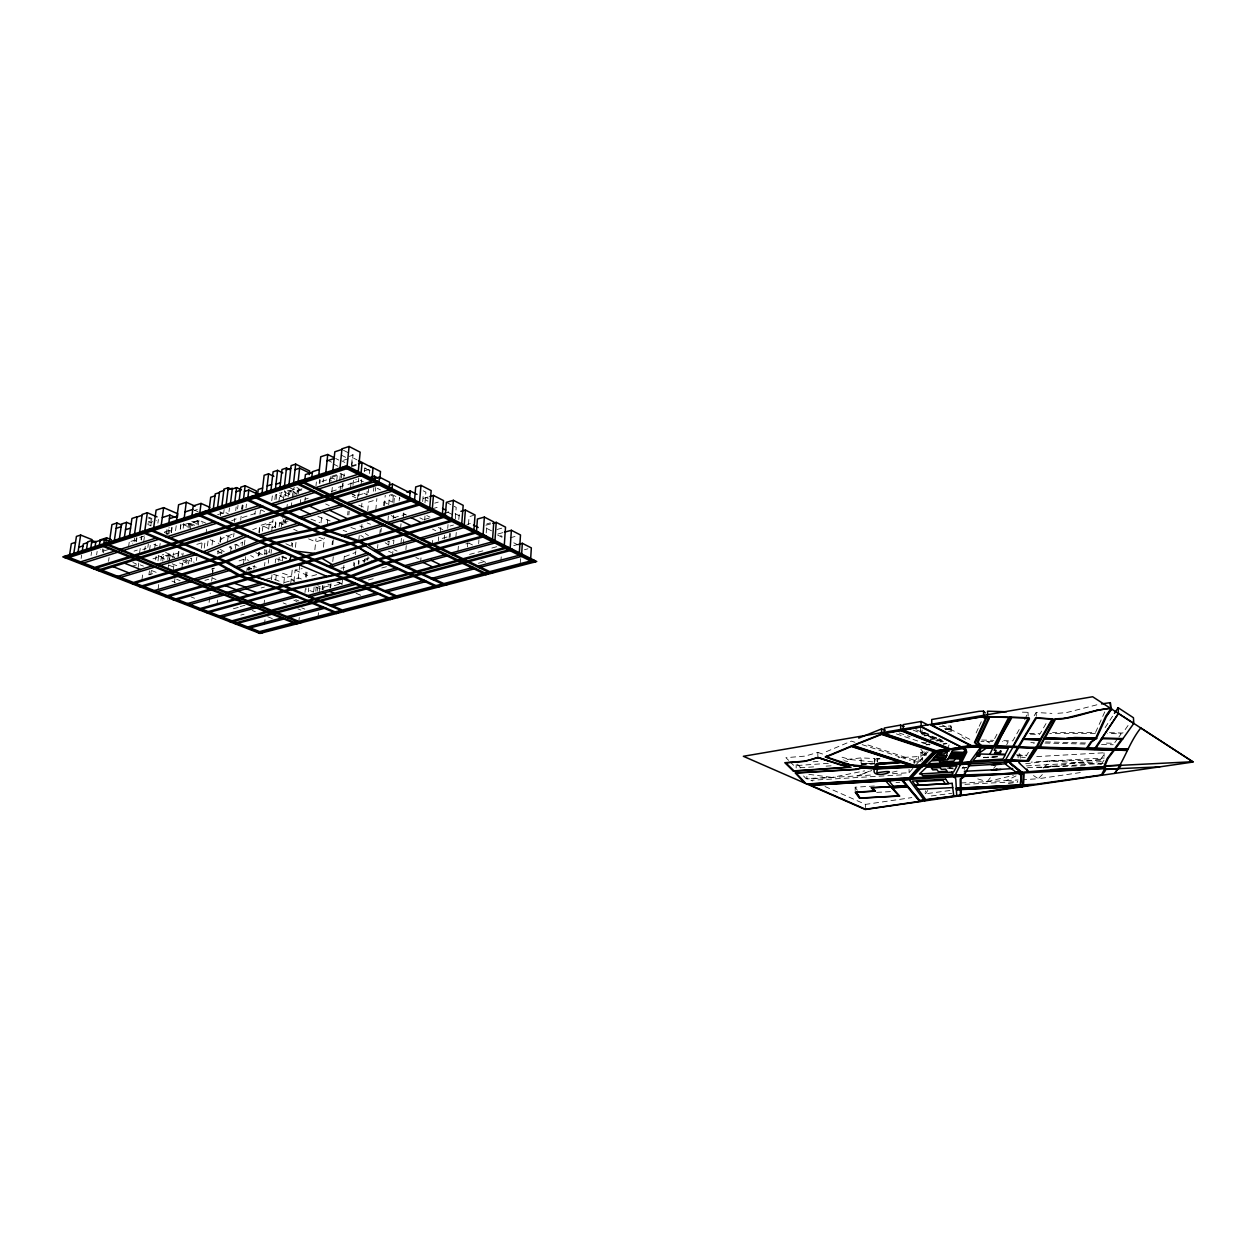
<?xml version="1.0" encoding="UTF-8"?>
<svg xmlns="http://www.w3.org/2000/svg" width="1256" height="1256" viewBox="0 0 1256 1256"><rect width="100%" height="100%" fill="white"/><g stroke="black" fill="none" stroke-linecap="round" stroke-linejoin="round"><path stroke-width="0.75" stroke-dasharray="5 3.75" d="M817.844 755.908L817.86 752.391L805.206 756.096L785.895 757.682L788.611 760.367M806.87 776.444L806.839 778.956L872.213 774.983M796.163 767.95L796.194 764.543M874.239 762.345L874.427 758.545L861.082 757.87L843.106 759.927M520.188 563.661L520.565 558.072M500.877 561.856L501.27 556.173M486.213 532.889L486.857 523.878L490.327 522.904M478.662 543.675L478.929 539.829M468.488 524.427L469.085 516.687L473.559 515.4M467.483 546.894L467.797 542.608M455.865 537.427L456.289 532.026M458.801 519.529L459.413 511.742M457.985 551.18L458.409 545.826M447.733 528.415L448.047 524.568M449.146 537.568L449.475 533.47M450.103 537.223L450.402 533.517M455.3 518.791L456.195 507.377L446.382 502.353M438.375 540.661L438.674 536.956M440.369 532.434L440.809 526.876M444.216 539.028L444.53 535.166M432.409 543.942L432.708 540.378M424.983 502.871L425.894 492.164L422.487 490.437M420.697 561.322L420.995 557.852M424.654 520.188L424.999 515.996M422.675 501.552L423.146 495.947L428.17 498.506M405.908 549.641L406.253 545.622M399.173 500.72L399.486 497.188M400.586 528.572L401.025 523.736M400.978 543.408L401.465 537.788M403.286 517.896L403.804 512.197M403.302 544.649L403.804 539.028M388.732 545.214L389.109 541.085M392.783 501.631L393.426 494.566M393.866 503.311L394.572 495.665M393.128 519.011L393.473 515.211M392.563 555.011L392.893 551.447M393.583 543.817L393.913 540.096L387.382 541.948M379.752 534.585L380.27 529.027M380.929 532.089L381.29 528.195M383.614 505.524L383.944 502.07L389.093 500.516L392.516 502.212M384.257 505.901L385.231 495.335M388.685 504.849L389.564 495.319M387.994 520.518L388.355 515.902M375.356 491.127L375.701 487.501M375.779 510.156L376.863 498.601M377.538 548.291L377.899 544.555M366.831 495.131L367.207 491.237M369.421 473.496L369.766 469.87M368.291 492.666L368.636 488.929M367.694 510.862L368.542 502.086L376.784 499.59M364.13 562.845L364.476 559.297M373.519 491.206L373.864 487.595M367.694 560.286L368.039 556.691M357.473 499.59L358.023 494.016M358.651 496.23L359.169 490.908M361.1 484.549L361.649 478.96M353.595 565.734L353.941 562.17M354.161 568.073L354.679 562.845M355.479 554.697L355.841 550.866M364.491 471.534L364.852 467.923L370.049 470.56M361.571 507.047L361.948 503.279M358.761 540.614L359.247 535.558M361.571 528.352L361.948 524.521M358.274 563.928L358.619 560.349M358.776 564.337L359.122 560.788M351.821 466.824L353.046 454.484M347.661 514.913L348.038 511.176M350.518 487.83L351.099 481.99M343.861 561.134L344.646 553.268M342.009 584.668L342.778 576.897M343.406 570.334L343.987 564.494M348.854 514.929L349.231 511.161M352.967 485.365L353.517 479.745M358.384 481.864L358.761 478.112M342.04 488.694L342.59 483.325M342.731 486.779L343.124 483.058M343.752 478.803L344.301 473.308M351.554 464.657L352.277 457.451L356.955 459.837M1036.765 756.583L1103.993 752.784L1103.773 754.997L1100.837 759.111L1101.088 764.292L1050.283 760.9L1031.239 762.125M323.577 589.472L323.954 585.83M336.702 481.032L337.471 473.418M332.055 544.696L332.447 540.975M332.809 544.759L333.358 539.358M339.701 480.624L340.439 473.434M330.014 587.824L330.375 584.244M332.777 561.542L333.264 556.8M340.046 491.096L340.627 485.413M341.397 477.845L341.773 474.062L331.411 477.359L331.019 481.127M330.611 587.761L331.019 583.742M313.608 591.953L314.204 586.238M321.018 522.81L321.819 515.227M315.758 591.121L316.151 587.431M317.171 591.215L317.564 587.447M329.213 483.953L329.951 476.84M329.888 481.346L330.375 476.636M323.436 547.208L324.393 537.945M319.134 592.518L319.935 584.872M327.235 524.631L327.989 517.425M318.098 616.351L318.474 612.677M331.804 492.352L332.4 486.512M322.133 589.394L322.509 585.689M322.29 589.645L322.682 585.83M304.988 592.455L305.396 588.64L313.294 591.984M319.228 483.309L319.621 479.525M308.348 591.733L308.756 587.934M319.887 483.497L320.264 479.918M314.864 549.72L316.01 538.777M323.059 482.147L323.404 478.85M298.221 578.78L299.572 566.299M298.865 621.359L299.289 617.465M305.412 577.053L306.244 569.282M315.994 485.727L316.386 481.927M306.511 577.179L307.123 571.323M290.686 583.836L292.256 569.596M295.443 547.333L296.039 541.854M300.294 503.452L300.718 499.558M293.888 581.606L295.144 570.098L302.225 568.591M304.784 502.055L305.302 497.36M877.536 762.031L877.834 759.283L881.743 758.593M291.361 506.231L291.753 502.761M292.224 498.02L293.355 487.94M283.793 583.412L284.421 577.697L291.518 576.206L282.474 573.238M293.716 496.842L294.752 487.485M285.834 543.722L291.062 546.125L291.439 542.655M297.075 493.467L297.421 490.311M292.271 546.988L292.679 543.361M298.441 493.545L299.054 487.925M275.221 562.923L275.645 559.077M279.146 526.562L279.57 522.873L288.205 521.036M283.306 500.642L284.562 490.704M281.297 526.782L282.333 517.535M275.692 580.162L276.336 574.479M285.128 496.261L285.693 491.175L281.234 492.588L280.653 497.674M278.722 561.369L279.177 557.334M282.836 524.584L283.495 518.759M284.986 523.815L285.395 520.141M286.918 507.612L287.279 504.425M288.158 496.622L288.974 489.291M289.634 494.566L290.073 490.562M282.412 560.867L283.055 555.105M274.876 499.668L275.504 494.158M271.704 531.194L273.054 519.513M268.266 563.222L268.674 559.626M269.899 548.872L269.49 552.452L264.341 549.877M264.058 603.963L264.498 600.101M276.179 499.339L276.901 493.153M271.045 553.425L271.484 549.626M275.095 526.892L275.959 519.262M264.435 624.719L265.094 618.925M275.394 527.787L276.241 520.298M278.848 502.18L279.931 492.745M271.437 579.801L272.112 573.835M258.155 556.188L258.579 552.562M258.783 555.702L259.223 551.996M262.331 531.131L262.928 525.981L269.255 524.05L275.504 526.861L268.282 528.384L262.928 525.981M264.671 553.975L265.142 549.94M271.751 500.736L272.301 496.041L276.728 494.644M264.514 566.016L264.922 562.437M268.674 529.2L269.585 521.224M266.131 554.964L266.79 549.312M254.921 514.489L255.329 511.004M248.782 570.491L249.206 566.896M259.976 514.254L260.447 510.266M253.869 569.109L254.309 565.404M258.909 532.371L259.552 526.939L252.691 529.702M259.191 533.141L260.086 525.526L272.803 521.633M242.094 545.591L242.534 541.948M244.323 545.135L244.983 539.656M243.429 564.258L244.308 556.926M245.265 560.364L245.689 556.691M246.631 572.893L247.259 567.618M235.374 548.605L235.798 545.088L242.471 542.435M241.67 509.324L242.125 505.462M240.681 520.204L241.136 516.342M242.031 508.994L242.534 504.865M242.596 509.449L243.083 505.367M246.003 507.895L246.459 504.096M229.016 511.537L229.456 507.911M227.493 541.917L228.451 534.177M230.602 552.185L231.245 546.925M234.307 522.135L234.778 518.336M235.72 510.705L236.175 506.89M233.569 536.877L234.04 532.984M237.572 508.931L238.012 505.352M220.302 515.902L220.789 512.024M217.728 553.959L218.167 550.473M219.941 541.76L220.805 534.821M223.631 513.374L224.118 509.544M220.271 542.404L221.166 535.15M217.068 603.791L217.539 600.038M212.029 545.057L212.908 538.133M212.547 571.967L213.018 568.199M211.652 581.104L212.138 577.242M212.374 575.327L213.347 567.602M209.108 602.393L210.27 593.052M201.415 548.213L202.122 542.765L198.919 541.399M204.241 548.087L204.932 542.561M206.157 532.732L206.612 529.168M207.413 545.92L208.088 540.661M188.526 563.96L189.028 560.097L194.178 562.295M191.163 561.777L191.634 558.151L182.858 560.82M197.051 524.678L197.537 520.942L202.53 523.124M198.291 525.181L199.013 519.576M196.423 560.553L196.878 556.957M182.654 556.675L183.125 553.111M181.9 568.01L182.654 562.28M188.023 527.52L188.51 523.815L197.537 520.942M189.107 528.258L190.096 520.69M190.347 529.373L191.304 522.025M175.557 530.66L176.264 525.385M172.779 557.962L173.815 550.191M173.187 570.616L174.207 563.002M180.205 529.404L180.974 523.611M180.44 528.493L180.927 524.851M174.38 582.863L174.945 578.592M177.818 556.439L178.603 550.552M178.321 556.486L179.043 551.007M183.156 528.289L183.863 522.967M167.786 534.695L168.54 529.153M168.948 533.973L169.434 530.393L172.951 531.869M171.146 532.261L171.884 526.766M167.755 559.501L168.712 552.389M171.444 532.607L172.213 526.908L168.806 527.991M167.786 570.507L168.508 565.106M168.744 563.3L169.953 554.304L165.148 552.326M169.277 560.977L170.015 555.545L178.792 552.86L182.01 554.179M155.65 559.893L156.152 556.267M159.685 547.176L160.187 543.487M157.989 560.977L158.664 556L163.641 554.477M160.878 560.521L161.475 556.188L152.949 558.81M158.052 589.488L158.79 584.087M162.731 561.118L163.704 553.975M166.294 534.459L167.095 528.54M147.831 547.459L148.334 543.911M150.783 525.871L151.301 522.088M149.543 550.332L150.312 544.869M148.962 574.494L149.464 570.883M150.83 574.196L151.269 570.978M157.879 523.171L158.397 519.435M154.614 548.762L155.367 543.236M140.97 539.578L141.441 536.202M139.51 553.456L140.311 547.742M141.379 540.127L141.912 536.328M138.176 567.461L138.804 562.971M143.639 542.294L144.409 536.752M144.754 550.159L145.272 546.439M141.912 579.958L142.697 574.337M876.923 761.262L877.316 758.53L882.497 758.64M134.062 541.838L134.58 538.18M135.915 541.179L136.386 537.803M136.402 541.713L136.935 537.913M128.52 547.161L129.274 541.901L132.477 543.22M108.55 561.306L109.084 557.586M96.618 554.932L97.136 551.368M102.27 552.043L102.741 548.903M103.337 552.797L103.856 549.233M91.044 555.497L91.578 551.918M81.138 558.449L81.656 555.042M874.694 762.031L875.165 759.362L877.567 758.184M992.742 741.464L980.983 741.574M291.062 546.125L292.271 543.079M1104.762 711.901L1095.546 732.436L1052.544 732.625M976.116 732.97L978.424 727.962M979.178 726.282L981.486 721.274M946.898 749.345L949.159 744.761L948.202 744.682M1006.684 744.808L1008.191 741.794L1002.571 741.652M994.673 738.638L998.19 731.824M1019.228 729.485L1012.823 740.867L1003.795 740.679M1024.723 719.735L1028.02 712.325L1018.961 712.058M1046.013 723.55L1040.141 733.692L1025.304 733.237M1028.444 752.375L1026.654 755.296L1014.675 754.84M1033.845 743.583L1034.332 742.767L1030.831 742.626M1034.206 715.669L1036.169 712.497L1051.884 713.392M927.729 790.479L925.656 793.761L923.505 790.746M1105.092 727.648L1112.581 716.203M1128.029 725.497L1122.723 733.049L1109.503 732.672M1101.088 764.292L1104.024 760.21L1050.283 760.9L1025.634 763.758M1117.73 738.544L1114.276 743.301L1103.035 742.987M1118.892 736.958L1121.2 733.787L1107.619 733.535M993.669 768.342L995.882 765.579M961.013 782.959L987.169 781.687L990.482 777.574M913.771 762.141L918.591 756.567L898.197 757.682M892.467 773.743L909.108 772.723L913.834 767.306M915.043 765.925L918.654 761.764L918.591 756.567M923.882 754.558L926.426 751.857M928.168 751.763L920.287 760.037L914.133 760.194L866.31 744.463M1043.516 767.997L1050.283 760.9L1104.244 758.012M1042.354 774.544L1038.304 778.751L1023.342 779.662M966.272 767.604L962.551 767.777L964.247 766.129L964.325 769.551M919.329 761.638L923.505 757.525M977.78 778.908L987.169 781.687L1006.464 780.573L1016.041 775.91M231.606 520.832L238.043 518.084M826.26 751.7L851.364 741.119L854.959 742.28M232.313 534.145L220.695 539.012L223.819 540.347M344.756 556.706L355.699 552.405M869.403 771.2L857.534 775.878L871.758 770.54M363.062 561.087L367.788 559.265L372.954 561.62M239.048 560.898L245.454 558.763L248.468 560.443M148.302 521.805L151.709 520.706M147.91 523.25L156.403 520.439M343.485 460.293L348.76 458.581M194.287 510.501L197.365 509.512M351.429 465.96L356.767 464.249M352.669 466.384L356.17 465.27M331.694 476.275L340.439 473.496L345.133 475.836M144.518 535.951L139.479 537.568L142.666 538.887M130.938 541.383L134.282 540.315L137.485 541.634M183.612 524.82L191.257 522.386M290.042 490.876L294.532 489.448M321.944 481.409L332.134 478.175M217.665 514.646L225.06 512.307L228.309 513.751M108.675 549.422L103.604 551.023L100.402 549.751M169.434 530.393L164.379 531.995L167.88 533.47M301.927 488.882L292.931 491.755L296.212 493.31M364.146 470.937L369.468 469.242M134.031 551.117L137.297 550.097M242.282 517.566L255.031 513.578M338.461 487.281L345.259 485.161M348.006 484.424L353.219 482.791M354.114 482.649L359.295 481.032L355.825 479.29M142.792 549.516L146.104 548.48M304.91 499.244L308.207 498.208M331.506 491.41L338.257 489.306M196.815 544.382L202.122 542.765M362.858 493.828L356.092 495.916L352.559 494.189M169.953 554.304L161.365 556.942L158.162 555.623M131.849 566.299L138.631 564.227L143.451 566.158M288.409 518.916L281.956 520.895L286.761 523.077M187.741 560.474L185.166 561.259L190.425 563.426M218.466 553.174L222.186 552.059L219.188 550.426M148.915 574.824L152.651 573.709M428.186 496.984L422.927 498.554L427.951 501.097M434.733 503.138L438.234 502.102M211.448 569.094L214.572 568.183M264.168 554.084L267.716 553.048M393.615 517.786L405.39 514.332M432.315 508.79L439.239 506.765M204.916 580.366L208.684 579.283M443.886 513.249L449.067 511.757M424.308 519.497L430.117 517.817M450.072 526.013L453.463 525.039M266.225 579.283L271.218 577.87L280.999 581.983M466.887 524.49L470.325 523.516M261.122 587.965L264.404 587.054M369.248 557.962L361.744 560.05L364.931 561.495M485.868 525.244L491.049 523.799M442.206 538.369L448.596 536.579M284.5 582.517L291.518 580.555M311.833 575.986L317.407 574.432M496.905 529.514L502.086 528.085M502.777 532.654L497.611 534.067L502.18 536.39M465.835 543.927L469.226 543M240.116 606.585L245.14 605.219M381.793 567.963L386.471 566.692M233.428 608.736L240.084 606.915M328.711 585.955L322.305 587.698L317.752 585.751M334.3 585.61L341.412 583.679L338.257 582.313M510.187 537.788L517.064 535.92M368.385 580.021L376.549 577.823M240.712 615.11L244.041 614.215M491.865 548.04L496.936 546.658M469.556 554.414L483.058 550.772M513.735 545.606L518.901 544.225M524.474 549.72L527.913 548.809M478.348 563.253L484.015 561.762L480.985 560.27M1096.88 704.804L1066.58 712.576L1055.338 713.518M987.169 781.687L1013.341 775.392M892.215 772.252L897.616 771.011M340.925 568.199L344.568 567.429M803.557 775.957L805.991 778.579L832.084 777.417L864.678 770.854M936.568 741.056L941.984 740.192M943.272 744.196L946.883 743.615L913.081 730.081M1043.658 767.73L1100.837 759.111M1080.317 772.566L1038.304 778.751L1033.5 775.549M825.004 786.523L865.525 804.39L911.825 797.591M1008.348 783.493L1017.784 782.111M920.601 730.882L922.14 732.923L925.97 732.405M945.171 729.752L950.933 728.967L952.268 731.039L948.5 731.275M924.102 735.702L931.779 734.65M929.911 737.963L935.673 737.178M935.72 740.239L941.498 739.454M926.159 744.588L930.005 744.07M949.913 790.495L925.656 793.761L925.609 790.793M931.308 795.959L951.844 793.29M924.699 752.061L920.899 752.297L922.438 754.275L926.284 753.757M962.033 768.201L965.911 767.761M1037.189 767.62L1104.495 763.255M962.677 767.73L966.492 767.337M983.542 757.525L999.509 756.63M828.348 763.334L794.043 765.736L789.961 761.701M997.578 756.756L989.901 757.29L995.757 756.709M1021.536 757.572L1025.351 757.321M939.504 726.627L950.87 725.905L952.268 731.039M944.685 728.464L952.221 727.993M945.25 729.328L950.933 728.967M928.231 733.457L920.648 733.944L920.57 727.852M1027.596 767.557L1085.058 765.658M922.14 732.923L925.908 732.688M924.071 735.843L931.607 735.372M928.278 736.518L932.078 736.267M931.654 738.418L939.19 737.963M930.225 739.454L939.723 738.858M922.673 742.987L926.473 742.751M939.771 741.935L943.57 741.699M813.04 761.795L818.645 761.45M855.179 790.526L855.179 787.214L874.396 786.02M926.08 744.871L929.864 744.635M943.083 743.835L946.851 743.615M926.661 755.029L920.946 755.374L922.485 757.337M799.899 767.73L814.877 766.804M826.103 766.129L831.77 765.783M947.134 766.568L953.524 768.923L947.071 768.107M1026.435 765.877L1103.459 761.529M901.51 774.874L810.905 780.306L814.422 781.86M922.438 754.275L926.222 754.04M949.206 768.107L953.006 767.887M895.983 782.488L899.767 782.268M876.688 792.379L891.995 791.531M964.938 784.341L1017.768 781.64M983.527 757.713L988.88 757.117L983.385 757.305M1006.464 780.573L1018.019 780.007M914.07 761.968L918.654 761.764M861.773 764.119L872.653 763.774M860.988 764.072L874.459 763.726L861.098 763.051L861.082 757.87M861.616 763.978L874.459 763.726M1095.295 733.363L1049.686 733.52M1017.705 755.72L1026.686 755.892M981.705 740.035L993.81 740.334M1044.945 743.05L1085.906 744.07M1101.512 744.447L1113.224 744.745M1045.604 741.904L1087.884 743.065M1030.375 734.179L1039.654 734.525M872.842 761.921L850.061 759.519L838.992 756.316M1050.471 766.097L1056.343 766.49M950.29 768.515L953.524 768.923M808.864 774.34L832.084 777.417M844.377 760.791L847.659 761.513M252.864 566.158L256.318 567.225M273.588 574.353L284.421 577.697M248.343 567.476L251.718 568.56M248.28 568.01L251.64 569.094M862.134 744.62L899.061 756.599M896.376 733.881L929.707 744.996M276.587 558.841L282.003 560.647M343.186 530.44L346.687 531.618M899.108 732.97L910.176 736.675M247.228 568.984L250.525 570.083M350.926 527.504L356.217 529.294M900.976 757.258L910.27 760.414M817.86 752.391L827.594 755.782M281.846 556.361L287.279 558.276M281.768 557.036L287.2 558.936M359.875 525.981L363.282 527.222M317.925 516.483L330.187 520.942M310.923 519.12L319.699 522.543M367.192 522.967L370.473 524.254M191.148 596.961L194.507 598.28M171.978 581.135L175.448 582.517M915.907 729.72L942.518 740.412M176.688 579.299L180.157 580.68M132.916 562.531L136.119 563.818M151.505 570.491L156.78 572.595M252.189 610.495L255.329 611.735M267.654 616.727L272.364 618.611M318.93 537.223L324.252 539.374L315.68 541.87L308.568 538.84M168.367 564.949L173.626 567.084M172.151 563.803L179.168 566.66M179.592 562.971L183.109 564.399M212.641 578.121L216.032 579.503M164.567 559.061L161.349 557.758L170.078 555.089L174.882 557.067M170.015 555.545L174.82 557.523M183.407 561.825L186.909 563.253M297.829 608.815L300.953 610.102M283.149 602.896L286.274 604.183M153.86 544.319L157.377 545.779M301.675 607.826L304.8 609.113M295.725 599.662L298.881 600.98M293.857 600.227L297.028 601.545M358.714 505.116L366.736 508.476M147.816 524.474L151.018 525.824M164.316 532.403L167.833 533.894M294.815 581.214L291.596 579.848L298.661 577.87L301.88 579.251M315.79 586.913L320.516 588.923M148.679 517.158L151.913 518.54M148.553 518.084L151.788 519.466M210.097 539.672L219.031 543.487M295.144 570.098L309.965 576.504M182.638 524.317L189.279 527.175M356.076 593.256L360.723 595.265M194.774 525.291L189.782 523.124L198.998 520.204L207.287 523.831M188.51 523.815L193.864 526.123M327.8 584.056L330.94 585.406M338.272 582.156L341.428 583.538M336.891 582.077L341.444 584.056M226.08 535.417L230.759 537.458M191.76 521.413L198.401 524.302M194.539 510.219L198.087 511.773M961.908 736.989L965.393 739.329M219.69 511.851L223.003 513.327M279.57 522.873L283.102 524.474M293.7 529.294L297.248 530.895M261.075 509.936L264.624 511.553M388.544 551.211L391.527 552.609M282.883 497.329L279.586 495.79L284.013 494.377L287.31 495.932M393.819 549.563L397.037 551.07M415.877 557.507L419.033 558.983M289.241 494.236L284.296 491.912L288.754 490.499L296.981 494.393M325.665 503.923L329.213 505.603M289.1 487.422L297.311 491.332L301.785 489.919L296.856 487.564M391.166 515.572L396.237 518.037M482.634 560.867L485.664 562.343M350.911 493.451L355.715 495.806M352.371 496.183L355.888 497.91M432.551 529.153L435.801 530.739M383.944 502.07L387.366 503.75M331.521 477.61L334.661 479.164M363.973 493.278L367.176 494.848M403.129 513.374L406.504 515.038M419.881 517.833L423.178 519.466M438.391 527.489L444.891 530.691M469.367 543.393L472.491 544.931M426.757 515.541L430.039 517.174M377.302 488.301L380.49 489.903M390.082 494.691L393.269 496.293M360.221 480.216L363.408 481.817M327.094 459.963L331.867 462.349M333.421 464.014L338.194 466.416M391.448 494.267L399.989 498.538M447.764 512.228L454.217 515.51M341.726 460.858L344.851 462.444M335.666 458.487L338.853 460.089M341.161 455.033L345.918 457.451L352.983 455.159L349.812 453.526M513.783 542.812L521.303 546.627M497.549 534.993L502.117 537.317M455.112 513.641L459.963 516.09M364.821 468.19L370.018 470.827M487.077 528.572L491.74 530.943M343.485 450.292L348.242 452.725M942.11 724.916L971.532 740.224M259.176 552.875L262.378 554.618M255.784 552.577L262.221 556.031M217.492 551.164L221.998 553.613M986.667 741.323L989.759 743.003M238.985 546.14L235.893 544.413L229.267 547.051L232.109 548.746M250.651 555.56L253.665 557.256M219.879 549.17L224.259 551.667M360.755 535.464L363.596 537.254M385.152 542.765L388.371 544.806M365.245 533.47L368.401 535.59M797.45 764.182L801.171 768.248M920.852 749.22L922.391 751.214L922.516 760.398M855.179 787.214L857.314 790.275M1020.327 758.216L1019.919 754.291L1017.972 752.784L1018.129 757.933M1103.993 752.784L1104.165 756.269M1036.169 712.497L1036.31 716.265M1028.02 712.325L1028.146 716.093M950.87 725.905L950.996 732.028M922.092 729.893L922.171 735.969M920.899 752.297L921.025 761.529M914.133 760.194L914.18 763.679M909.061 769.316L909.108 772.723M877.316 758.53L877.332 761.12M874.427 758.545L874.459 762M865.525 804.39L865.525 807.608"/><path stroke-width="1.5" d="M1004.565 762.015L1004.596 760.288M970.888 763.679L970.951 761.968M874.49 768.908C869.67 781.923 908.481 767.228 876.798 772.911L877.363 768.892L918.733 766.976L909.171 777.841L806.807 783.995M1022.604 786.727L1023.263 774.387L1010.012 763.24L1009.84 760.555L1027.973 760.979L1036.64 747.995L1127.197 750.272M1023.42 786.209L1023.499 784.969M1023.514 784.749L1024.095 774.324L1022.054 773.115M530.644 559.108L531.335 547.899L522.339 543.298L518.901 544.225M521.617 554.555L522.339 543.298M519.293 553.425L520.502 534.978L511.38 530.283L504.504 532.183M510.14 548.809L511.38 530.283M504.253 545.842L505.524 527.143L496.23 522.339L492.776 523.312M492.509 540.001L493.796 521.931L484.361 517.08L477.421 519.042L476.479 531.728M494.911 541.148L496.23 522.339M483.042 535.244L484.361 517.08M473.889 530.519L475.051 514.976L465.395 510.015L460.905 511.318M464.202 525.636L465.395 510.015M461.706 524.427L463.181 505.352L453.385 500.296L446.382 502.353L445.315 515.745M451.862 519.466L453.385 500.296M442.332 514.819L443.494 500.563L433.446 495.414L429.945 496.465M432.252 509.748L433.446 495.414M429.521 510.234L431.169 490.594L420.98 485.35L415.689 486.951L414.449 501.285M419.441 503.295L420.98 485.35M409.55 498.616L410.225 490.939L406.724 491.991M391.982 489.479L392.484 483.984L410.005 492.87M389.281 488.035L389.8 482.351L379.406 477.076L374.068 478.74M378.857 482.791L379.406 477.076M379.83 478.756L380.505 471.55L370.112 466.243M371.949 479.352L373.016 468.127L358.525 460.638M373.833 481.236L374.319 476.134L377.789 477.892M360.99 473.842L362.089 462.553L358.541 463.684M358.164 472.46L360.158 452.176L349.089 446.477L341.962 448.816L339.874 469.21M347.033 466.855L349.089 446.477M332.777 471.424L334.818 451.799L341.899 449.475M318.679 476.118L320.735 456.776L327.738 454.484L334.08 457.686M325.712 473.685L327.738 454.484M1133.367 723.173L1092.642 696.75L743.348 756.285L809.633 785.236L997.154 774.308L1051.555 769.818L1104.479 766.976L1105.625 768.232L1105.359 770.65L1102.313 774.811L1038.492 783.854M309.274 474.58L309.651 470.984L295.678 464.123L291.125 465.615L288.896 485.491M311.692 478.348L312.414 471.722L319.385 469.461M304.784 480.31L305.412 474.58L312.477 472.319M293.449 484.031L295.678 464.123M298.033 482.571L299.619 468.174L310.122 473.308M284.358 486.857L286.494 468.001L289.995 469.713M275.331 489.777L277.56 470.356L282.82 472.9M279.837 488.333L281.988 469.493L286.494 468.001M266.366 492.792L268.58 473.826L273.839 476.338M270.856 491.127L273.086 471.832L277.56 470.356M857.44 769.002L860.8 767.997L876.594 768.656L877.065 764.433L878.274 763.978L901.337 762.251L911.825 765.768L872.763 767.353M257.464 495.759L258.202 489.463L262.63 488.035M261.892 494.346L264.137 475.27L268.58 473.826M877.395 768.672L877.536 767.463M247.777 498.695L248.814 490.06L258.469 494.534M255.957 494.534L256.381 490.97L245.14 485.742L240.775 487.171L239.048 501.442M243.397 500.108L245.14 485.742M230.366 504.221L232.344 488.223L228.027 489.636M234.699 502.777L236.568 487.611L241.388 489.84M221.747 506.969L223.992 489.118L228.278 487.72L231.481 489.196M226.049 505.603L228.278 487.72M213.19 509.748L215.2 493.953L219.455 492.572M217.461 508.366L219.533 491.912L223.804 490.515M208.951 511.114L210.71 497.25L214.964 495.869M199.657 514.034L201.039 503.421L209.893 507.361M192.074 514.787L193.22 505.948L201.039 503.421M177.316 517.503L177.818 513.798L163.641 507.644L156.105 510.109L153.53 528.697M184.083 518.948L186.281 502.259L195.135 506.168M168.681 523.956L169.89 515.086L175.212 517.378M176.342 521.507L178.588 504.771L186.281 502.259M161.082 526.374L163.641 507.644M144.707 531.508L147.329 512.731L157.031 516.875M1019.919 786.397L1020.987 778.72L1020.594 774.921L1018.632 773.461L964.482 776.412L961.013 779.018L961.107 787.999L1020.108 785M134.439 534.868L137.014 516.781L131.943 518.461L129.352 536.579M139.557 533.235L142.211 514.41L147.329 512.731M1020.626 787.01L1021.395 774.874L1015.57 771.859L1020.045 771.467M124.281 538.196L126.558 522.355L131.425 524.396M114.249 541.289L116.918 522.998L121.769 525.024M119.257 539.75L121.534 524.003L126.558 522.355M106.053 541.572L106.603 537.819L111.407 539.766M109.256 542.875L111.941 524.631L116.918 522.998M99.271 546.093L100.119 540.41L95.817 541.791M103.589 544.712L104.405 539.279L109.272 541.258M90.652 548.951L91.924 540.472L95.173 541.776M94.922 547.695L95.864 541.383L91.578 542.765M82.158 551.51L83.288 544.036L87.543 542.655M86.381 550.316L87.653 541.854L91.924 540.472M69.457 555.702L71.309 543.707L75.517 542.341M73.664 554.351L76.428 536.422L80.635 535.04L91.986 539.609M77.903 552.938L80.635 535.04M874.474 768.688L875.197 764.59L877.599 763.428L899.108 761.858L851.364 746.488L826.244 756.976L850.077 764.731L874.726 767.228M953.492 776.805L953.775 775.643M956.727 795.849L955.785 778.987L954.309 776.758L966.775 752.14L965.927 749.267L921.496 726.659L883.031 733.441L936.772 751.465M807.247 784.137L909.831 778.029L935.893 751.01L971.155 745.891L1037.063 747.399L1040.832 739.784L1022.761 739.093L1009.84 760.618M951.938 751.936L952.456 750.366L962.551 748.655L965.032 750.225L959.082 762.329L928.153 763.789L931.324 760.853L947.526 759.817L951.938 751.936L963.996 752.344M959.772 764.339L960.275 762.957M289.461 560.569L291.282 556.063M1104.479 766.976L1108.012 758.577L1115.218 749.047L1127.857 749.204M978.785 753.333L981.156 748.042L992.931 747.932L989.775 754.369L1005.334 754.84L1002.9 759.079L972.913 760.885L976.681 756.253L979.539 756.316L980.23 754.966L976.352 754.856L977.184 753.317L978.785 753.333L986.839 747.791L992.931 747.932M1096.551 738.167L1106.709 715.904L1111.591 708.996L1110.241 708.117M995.757 746.143L1011.159 717.223L1029.041 717.741L1029.48 718.872L1005.318 760.241L1005.145 763.161L1006.48 764.998L1017.47 773.288M1036.326 747.132L1039.858 740.004L1023.467 739.376L1019.15 746.566M949.175 751.167C946.113 750.507 948.515 751.559 945.25 759.299L932.015 759.974L938.232 752.988L946.443 751.418M964.639 776.177L965.283 774.921L1021.128 773.115M1012.791 746.535L1018.161 746.786M994.673 746.017L1009.698 717.239L1011.159 717.223M1064.146 718.385L1054.805 718.872L1038.665 748.042M955.204 758.86L953.948 761.073L939.959 761.952M1039.999 739.753L1052.104 719.06L1036.373 718.149L1023.624 738.669L1040.329 739.187M1040.8 739.784L1053.093 718.919L1035.635 717.883L1022.761 739.093M1114.433 713.377L1118.138 707.725L1133.462 717.757L1133.775 723.44L1123.021 738.559M1118.923 768.625L1121.121 765.312M1094.149 749.424L1118.437 713.502L1118.138 707.725M1094.997 749.44L1102.062 738.936M1034.693 747.932L1035.933 747.351L1027.502 760.853L1005.318 760.241L913.834 765.658L852.353 745.609L881.524 734.022L935.987 751.638M1089.235 749.298L1087.947 747.493L1091.621 741.982L1096.551 738.214L1073.221 737.759M1106.709 715.904L1111.591 709.059M1118.075 768.609L1114.7 773.335C1124.905 759.158 1129.631 741.856 1140.778 727.993L1192.776 761.733L1104.84 766.129M1020.312 771.686L1019.197 773.209L1104.762 768.515L1101.575 774.669M1121.482 739.297L1114.543 748.717L1095.797 748.184M1115.218 748.984L1123.021 738.606L1102.203 737.963L1118.437 713.439L1193.2 762.015L865.274 809.523L809.633 785.188M1114.527 749.926L1127.056 750.523M1113.68 749.91L1114.37 749.016M924.761 800.904L910.113 781.028L910.396 779.222L936.018 751.59C969.13 744.101 1003.057 746.786 1036.64 747.995M922.642 766.741L923.772 765.265M946.522 751.308L947.354 751.151L944.433 753.898L937.447 753.851M943.413 759.44L944.135 758.593L933.93 757.933M938.232 752.988L936.379 755.044L947.024 755.72M911.385 779.16L912.562 777.951M918.921 766.741L920.13 765.501M876.939 763.915L875.275 768.719L860.8 767.934M851.27 746.095L825.223 756.928L840.343 762.361M858.712 738.104L881.555 728.935L885.26 730.176M934.056 751.402L935.547 750.9M234.542 567.163L282.741 551.196M811.046 759.55L817.829 757.352L839.997 764.81L851.097 767.228L793.447 771.153M136.983 517.001L142.085 515.337M286.289 469.901L290.811 468.41M232.234 489.024L236.568 487.611M295.05 469.65L299.619 468.174M116.133 528.352L121.141 526.719M327.062 460.826L334.112 458.534M236.049 491.74L240.398 490.327M162.291 517.55L169.89 515.086M125.506 529.718L130.561 528.085M244.449 491.473L248.814 490.06M185.009 511.946L192.765 509.434M99.805 540.017L106.603 537.819M267.151 485.962L271.626 484.518M78.767 547.271L83.006 545.905M100.072 540.661L104.405 539.279M275.975 484.204L280.481 482.759M169.403 518.697L177.049 516.232M64.637 557.586L348.571 466.698M66.458 558.292L67.824 557.852M104.735 546.062L107.576 545.151M145.9 532.905L151.803 531.021M200.976 515.321L207.177 513.343M249.19 499.919L255.643 497.847M299.509 483.843L302.884 482.759M348.603 468.158L350.361 467.593M79.254 562.295L116.149 550.646M118.975 549.751L157.283 537.662M218.497 518.336L260.463 505.085M314.094 488.16L359.734 473.763M82.142 563.426L119.037 551.808M121.863 550.913L160.171 538.871M166.059 537.019L215.184 521.554M221.37 519.607L263.32 506.404M269.773 504.363L313.56 490.594M316.936 489.526L362.544 475.176M168.932 538.212L218.042 522.81M272.615 505.681L316.402 491.944M370.771 477.233L374.319 476.134M92.033 568.23L93.399 567.806M130.279 556.33L133.105 555.45M171.381 543.55L177.269 541.713M226.347 526.452L232.533 524.537M274.436 511.506L280.889 509.496M324.613 495.9L327.973 494.848M373.503 480.687L375.261 480.137M93.808 568.921L376.988 481.017M97.371 570.303L380.442 482.759M99.145 570.978L100.496 570.569M137.375 559.187L140.201 558.308M178.462 546.501L184.349 544.68M233.396 529.545L239.582 527.646M281.454 514.709L287.891 512.731M331.568 499.244L334.928 498.208M380.427 484.172L382.169 483.623M389.093 485.036L392.484 483.984M298.457 517.598L342.072 504.284M345.431 503.264L390.851 489.416M245.218 534.742L202.294 552.216M301.204 518.869L344.819 505.603M348.163 504.582L393.568 490.782M247.981 535.951L205.058 553.378M116.447 576.771L153.295 565.592M156.121 564.729L194.335 553.127M257.433 535.527L299.211 522.873M119.226 577.854L156.074 566.707M158.9 565.844L197.114 554.288M260.18 536.736L301.958 524.129M259.38 540.959L265.55 539.107M130.781 583.271L132.131 582.863M168.948 571.888L171.774 571.04M209.956 559.642L215.812 557.9M312.603 529.011L319.024 527.096M362.513 514.112L365.857 513.107M411.105 499.605L412.847 499.087M132.492 583.946L217.524 558.606L267.245 539.86L314.283 529.781L414.511 499.919M269.569 545.418L275.723 543.597M139.306 586.599L224.306 561.448L274.028 542.843L321.002 532.858L421.105 503.248M141.017 587.259L142.368 586.85M179.168 575.986L181.979 575.154M219.863 563.975L225.719 562.248M322.965 533.533L329.37 531.649M372.498 518.916L375.842 517.927M421.011 504.582L422.754 504.08M152.965 590.979L189.734 580.241M192.545 579.424L228.686 568.858M285.395 552.373L236.772 568.403M341.632 535.888L382.829 523.878M386.157 522.904L431.248 509.732M155.65 592.016L192.404 581.308M195.23 580.492L230.931 570.098M344.741 536.971L385.435 525.134M388.763 524.16L433.838 511.035M441.986 514.819L445.472 513.814M164.74 596.474L166.106 596.082M202.828 585.5L205.639 584.699M239.613 574.918L245.438 573.238M298.284 558.025L304.423 556.267M350.44 543.016L356.845 541.163M395.609 530.016L398.921 529.059M443.918 516.106L445.645 515.604M166.389 597.118L447.23 516.42M172.983 599.677L453.573 519.607M174.631 600.305L175.981 599.928M212.688 589.472L215.498 588.672M249.442 579L255.266 577.352M308.05 562.311L314.173 560.569M360.127 547.475L366.532 545.654M405.217 534.632L408.53 533.69M453.432 520.895L455.159 520.408M186.218 603.9L222.893 593.57M225.703 592.785L261.295 582.753M368.291 552.609L327.329 566.378M374.665 550.819L415.155 539.405M418.468 538.479L463.276 525.84M188.808 604.921L225.468 594.606M228.278 593.821L264.31 583.71M370.347 553.912L329.873 567.492M376.721 552.122L417.667 540.614M420.98 539.688L465.772 527.096M197.553 609.223L198.903 608.846M235.531 598.657L238.342 597.887M276.022 587.415L281.846 585.783M378.37 558.967L384.729 557.193M427.448 545.324L430.761 544.398M475.459 531.979L477.17 531.508M199.155 609.835L283.699 586.379L343.249 573.395L379.642 559.752L478.709 532.277M335.572 574.385L341.679 572.705M205.513 612.316L290.01 589.033L349.482 576.143L385.875 562.61L484.816 535.354M207.099 612.928L208.465 612.551M245.061 602.488L247.856 601.718M285.771 591.293L291.58 589.692M387.413 563.332L393.756 561.589M436.711 549.767L440.008 548.856M484.628 536.595L486.339 536.124M344.929 578.498L351.021 576.834M218.34 616.398L254.905 606.46M257.716 605.69L295.568 595.391M355.872 578.969L397.084 567.759M403.411 566.032L446.273 554.367M449.57 553.472L494.095 541.352M220.852 617.371L257.401 607.449M260.212 606.695L298.065 596.427M358.337 580.052L399.518 568.874M405.845 567.163L448.706 555.529M451.987 554.634L496.497 542.561M306.495 595.941L354.867 582.847M308.96 596.977L357.316 583.93M229.251 621.532L230.617 621.17M267.136 611.358L269.93 610.62M307.736 600.462L313.545 598.908M361.854 585.924L367.93 584.291M409.048 573.254L415.359 571.543M458.126 560.066L461.423 559.187M505.823 547.255L507.534 546.8M230.806 622.144L509.01 547.538M233.883 623.337L511.946 549.029M235.421 623.934L236.772 623.573M273.274 613.839L276.069 613.085M313.843 603.006L319.652 601.467M367.914 588.577L373.99 586.96M415.061 576.002L421.372 574.322M464.092 562.923L467.373 562.044M511.71 550.222L513.421 549.767M246.38 627.309L282.836 617.685M285.614 616.947L323.357 606.978M329.151 605.455L377.349 592.722M383.41 591.121L424.402 580.288M430.714 578.624L473.339 567.367M476.621 566.503L520.863 554.822M248.798 628.251L285.253 618.659M288.048 617.921L325.759 607.983M331.553 606.46L379.736 593.774M385.796 592.173L426.773 581.387M433.069 579.722L475.694 568.497M478.96 567.634L523.187 555.984M256.93 632.286L258.281 631.941M294.673 622.442L297.468 621.72M335.132 611.892L340.925 610.385M389.03 597.856L395.075 596.27M435.989 585.61L442.285 583.977M484.816 572.877L488.082 572.03M532.214 560.521L533.91 560.082M258.422 632.867L535.339 560.804M1096.661 710.331L1066.344 717.961M804.703 761.136L811.046 759.597M877.693 763.679L879.702 763.365M1096.661 710.268L1110.241 708.18M904.179 726.518L900.63 725.089L884.334 728.009L884.365 733.488L936.113 750.711L946.993 749L900.678 730.6L884.365 733.488M927.964 724.932L921.103 721.462L903.158 724.634L903.221 730.16L949.646 748.623M901.431 730.474L902.467 730.285M903.221 730.16L921.182 727.02L960.667 746.818M954.309 776.758L964.451 774.983M985.316 712.921L983.527 711.147L979.021 711.32L931.732 719.5L931.811 725.073L984.217 716.517L986.353 718.573L975.378 742.422L978.785 745.734M1101.512 703.91L1110.32 702.654L1110.963 708.651L1105.814 715.889L1095.797 737.947L1074.932 737.523L1066.375 738.497M1064.146 718.338L1066.344 718.024M1044.144 738.088L1065.041 738.842L1073.236 737.806M947.778 748.89L948.861 748.733M856.058 769.19L857.44 769.049M925.75 799.68L953.759 796.021L952.158 783.304M956.711 795.629L960.416 795.126M919.785 800.716L960.416 795.362M919.628 800.512L924.008 800.182M993.182 764.684L1006.668 763.695M804.703 761.183L784.812 762.706L793.447 771.2M993.103 764.637L1000.859 764.26M961.484 746.723L970.825 745.734M991.267 764.778L996.981 764.197L968.109 765.909M991.408 769.944L1012.65 768.562M961.233 762.643L970.056 761.827M921.245 765.234L923.144 765.061M1020.924 784.937L1022.698 784.812M1065.041 738.779L1066.611 738.669M880.126 763.334L901.337 762.251M902.342 779.976L910.365 779.442M876.594 768.609L875.306 768.672L1009.918 761.858M856.058 769.237L795.142 772.864L804.594 783.038M960.542 764.527L970.025 763.962M951.781 772.142L953.587 772.032L956.931 765.94L926.488 767.275L919.502 773.979L951.781 772.142L953.131 774.089L922.736 775.784L921.197 773.884M918.199 789.302L952.707 787.591M1038.728 784.058L956.318 788.407M964.357 771.263L1001.016 769.426M892.514 787.512L907.978 786.633L891.776 788.124M963.054 747.712L981.062 746.676M954.733 775.297L964.561 774.748M965.283 774.921L909.831 778.029M875.369 791.186L872.072 787.826L907.303 785.816L907.209 786.68M952.174 783.367L915.373 785.361L925.892 799.884M872.072 787.81L875.369 791.17L856.074 792.363L860.077 798.047L898.778 795.896L885.543 780.698M1051.445 769.598L1103.71 766.804L1107.164 758.561L1113.491 750.146L1037.33 748.246L1028.664 761.215L1010.703 760.869L1010.845 763.193L1020.877 771.42M1050.565 771.09L1105.625 768.232M1104.935 765.893L1120.43 765.124M1019.464 773.413L1021.473 773.319M1027.643 786.005L956.381 789.6M961.138 789.584L1019.888 786.601L961.201 795.393L961.123 788.234M1020.688 786.57L1022.62 786.46M956.397 789.804L960.338 789.616M1105.484 769.457L1117.903 768.892M1105.515 769.206L1159.728 766.866M956.303 788.203L960.322 788.03M982.255 716.595L930.602 724.995L971.155 745.891M982.318 716.862L985.458 718.573L974.515 742.437L977.561 745.515L971.657 745.64L931.811 725.073M910.019 777.809L911.935 777.747M1005.381 762.219L1009.934 762.125M978.471 745.499L980.826 745.467M1037.063 747.399L1089.674 748.764M1005.444 760.053L1010.326 760.021M1037.189 747.132L1039.183 747.147M1009.573 717.49L1011.002 717.506M1115.407 748.78L1127.998 748.953M875.542 767.243L876.751 767.259M1088.497 748.121L1094.949 748.215M1088.952 748.372L1115.218 749.047M1101.371 738.716L1122.534 739.109M1096.708 738.638L1043.673 738.575M871.648 767.385L874.678 767.447M873.878 767.432L871.805 767.337M1013.184 747.399L1017.862 747.508M1035.368 748.199L1036.483 748.231M976.87 753.898L989.822 754.275M872.606 767.4L861.883 766.757M987.624 714.962L987.514 711.194L1006.59 711.76M1009.698 717.239L985.709 716.517L988.331 718.479L977.404 741.825L981.281 746.362L969.915 762.015L970.15 763.726L963.807 776.224L960.212 778.971L960.416 795.739M1022.62 738.889L1041.051 739.454M951.247 753.176L963.368 753.6M950.462 754.573L962.693 754.997M949.693 755.939L962.018 756.363M948.955 757.274L961.358 757.698M948.202 758.624L960.699 759.048M871.319 767.369L870.518 767.337M919.612 766.929L921.574 767.008M868.775 767.259L867.66 767.149M1013.843 746.315L1018.302 746.535M935.029 756.583L946.286 757.211M867.347 767.133L866.718 767.149M994.783 745.797L995.882 745.876M934.213 751.747L935.767 751.857M864.992 766.976L864.05 766.898M1065.135 738.575L1045.133 737.869L1055.574 719.17C1074.445 719.186 1091.841 709.687 1110.618 708.415L1110.32 702.654M863.123 766.819L858.79 766.427M860.972 766.678L859.465 766.505M295.034 550.991L314.471 553.362M857.251 766.223L858.46 766.38L856.875 766.129M857.487 766.254L853.688 765.642L854.865 765.877M856.043 766.05L854.865 765.83M844.079 763.507L854.63 765.846M848.616 764.7L847.517 764.386L849.574 764.857M849.15 764.763L848.412 764.653M847.015 764.323L846.67 764.182A50.68 14.318 0 0 1 844.236 763.538L839.966 762.172M842.697 763.083L844.079 763.554M262.881 584.103L274.829 587.73L239.755 597.495L216.911 588.263L247.73 579.487L262.849 584.119M851.27 746.048L900.615 761.984M234.417 583.286L245.689 587.149M817.829 757.352L829.823 761.497M246.16 588.797L257.166 592.644M225.625 585.783L236.364 589.786M237.902 591.121L248.421 595.077M65.532 555.984L67.369 556.706M96.539 568.073L100.103 569.455M135.208 583.129L142.038 585.783M169.12 596.333L175.699 598.892M201.855 609.082L208.229 611.562M233.506 621.406L236.599 622.615M261.122 632.16L262.63 632.757M64.166 556.424L261.279 633.103M113.118 566.676L129.054 572.94M901.934 730.081L949.379 748.937M900.913 730.27L948.233 749.063M124.47 563.159L140.405 569.502M99.664 545.041L101.501 545.779M130.64 557.491L134.188 558.904M169.246 572.987L176.06 575.719M203.079 586.568L209.642 589.221M235.72 599.693L242.078 602.236M267.277 612.363L270.338 613.587M294.783 623.416L296.275 624.012M105.331 543.22L107.168 543.974M136.307 555.733L139.856 557.162M174.898 571.307L181.696 574.055M208.7 584.951L215.278 587.604M241.34 598.139L247.683 600.698M272.866 610.856L275.943 612.096M300.357 621.956L301.848 622.552M103.918 543.675L300.451 622.929M101.077 544.586L297.672 623.651M239.535 576.096L246.097 578.812M142.258 531.382L218.45 563.19L240.995 575.672L277.874 587.996L338.115 613.132M140.782 531.853L142.619 532.623M171.695 544.743L175.228 546.219M210.192 560.788L216.99 563.614M276.43 588.405L282.741 591.027M307.814 601.483L310.876 602.754M335.179 612.897L336.671 613.509M299.242 564.823L326.748 576.331M248.28 573.584L254.827 576.331M149.621 529.027L151.458 529.797M180.519 541.995L184.051 543.487M218.827 558.104L225.609 560.945M285.316 586.034L291.627 588.687M316.528 599.159L319.574 600.431M343.861 610.636L345.337 611.264M148.145 529.498L224.306 561.448L246.82 574.008L283.699 586.379L343.893 611.641M323.2 593.13L327.769 595.077M329.653 591.388L334.222 593.35M197.333 513.72L391.982 599.143M195.795 514.222L197.616 515.007M226.582 527.708L230.099 529.247M259.725 542.231L266.507 545.214M298.394 559.187L304.91 562.029M335.478 575.436L341.711 578.168M361.854 586.992L364.899 588.326M388.999 598.892L390.475 599.536M205.089 511.239L206.91 512.04M235.845 524.835L239.362 526.39M269.004 539.483L275.771 542.482M307.594 556.534L314.094 559.407M344.584 572.893L350.817 575.64M370.975 584.558L374.005 585.893M398.074 596.522L399.534 597.181M203.535 511.726L398.026 597.573M245.564 498.255L321.002 532.858L352.355 543.675L379.642 559.752L438.909 586.945M243.947 498.773L245.768 499.605M274.593 512.809L278.094 514.41M312.493 530.158L319.197 533.235M378.244 560.286L384.477 563.128M408.985 574.353L411.984 575.735M435.895 586.693L437.355 587.353M350.769 544.131L357.222 547.098M253.649 495.665L255.455 496.497M284.249 509.795L287.765 511.428M322.305 527.394L329.009 530.487M387.586 557.554L393.803 560.427M418.452 571.825L421.451 573.207M445.315 584.228L446.775 584.904M252.032 496.183L327.408 530.958L358.776 541.838L386 557.994L445.189 585.312M360.378 541.367L366.831 544.366M299.478 509.151L310.028 514.065M423.131 562.468L432.614 566.911M309.526 506.042L320.06 511.004M322.808 512.307L340.564 520.659M431.059 560.317L440.526 564.792M329.559 510.25L347.284 518.65M295.914 482.1L487.705 574.275M294.234 482.649L296.024 483.513M324.676 497.25L328.161 498.93M362.513 515.415L369.17 518.602M395.562 531.257L401.967 534.334M427.354 546.517L433.524 549.484M457.985 561.212L460.968 562.641M484.628 574.008L486.072 574.699M300.969 480.483L302.774 481.346M331.396 495.162L334.881 496.858M369.201 513.421L375.858 516.624M402.203 529.357L408.608 532.45M433.964 544.696L440.118 547.663M464.547 559.454L467.53 560.898M491.159 572.296L492.588 573.003M299.289 481.017L490.955 573.427M400.711 520.675L410.853 525.62M411.089 517.66L421.215 522.637M343.265 466.918L345.055 467.813M373.503 482.1L376.957 483.843M411.026 500.956L417.636 504.268M443.776 517.409L450.135 520.596M475.286 533.219L481.393 536.296M505.603 548.448L508.539 549.94M531.947 561.683L533.376 562.405M345.023 466.353L535.072 561.966M410.225 490.939L417.023 494.393M442.52 508.429L445.786 510.093M473.465 525.118L478.206 527.52M936.646 750.9L937.525 751.355M235.987 566.739L246.631 572.893L296.761 558.465L268.03 545.873L227.462 561.73L236.034 566.723M321.976 558.339L332.447 564.713M961.013 747.037L961.798 747.54M1015.021 772.11L1016.638 773.335M1026.859 769.08L1028.036 771.215L1019.527 763.334L1018.914 760.791M1021.128 771.639L1022.635 772.848L1016.355 768.499M1010.012 763.177L1012.619 765.752M805.944 783.634L796.1 773.084L856.341 769.457L861.114 768.232L861.098 765.642M875.495 767.463L876.594 768.656M892.247 787.732L899.704 796.053L859.465 798.251L855.179 792.191L874.412 791.013L871.115 787.653L906.361 785.659L901.572 779.976L810.874 785.33L865.525 809.225L919.596 801.375L907.382 786.884M900.348 778.594L901.384 779.819M902.169 779.709L920.475 801.485L901.149 778.547M893.613 786.601L888.824 780.73M919.031 785.157L916.44 781.656L942.832 780.227L945.234 783.697M938.829 760.367L941.089 763.507M856.074 792.348L860.077 798.015M1103.851 767.024L1104.621 768.295M920.993 765.485L921.763 766.788M1018.914 760.744L1019.527 763.381M983.527 711.147L983.668 716.799M964.404 772.974L964.482 776.412M921.103 721.462L921.182 727.02M900.63 725.089L900.678 730.6M881.555 728.935L881.571 732.593M877.865 764.512L877.567 767.243L910.333 765.626L901.023 762.518L877.865 764.512M989.241 718.463L978.267 741.825L978.801 743.552L981.831 745.452L993.951 745.75L1008.678 717.474L987.671 716.846L989.241 718.463M1000.373 751.072L999.729 752.532L995.192 752.501L996.165 750.366L994.124 750.334L995.254 747.932L1008.395 748.262L1005.365 754.228L994.328 753.914L995.035 752.768L1000.388 752.862L1001.189 751.088L1000.373 751.072M1001.236 736.095L996.73 745.923L1012.98 746.284L1028.209 717.992L1011.896 717.506L1001.236 736.095M964.53 754.479L960.369 762.722L924.039 765.014L936.74 751.747L962.143 747.76L965.628 750.067L964.53 754.479M1044.395 738.842L1040.031 747.163L1088.136 748.482L1087.068 747.508L1090.805 741.904L1095.562 738.873L1044.395 738.842M1018.71 747.54L1011.174 760.006L1026.827 760.602L1034.536 748.184L1018.71 747.54M933.506 751.59L920.35 765.265L914.195 765.422L853.436 745.593L881.586 734.415L933.506 751.59M257.857 541.415L217.288 557.46L185.825 544.225L231.858 530.016L257.857 541.415M376.502 559.485L343.202 572.281L315.711 560.129L358.824 547.851L376.502 559.485M385.843 563.756L352.559 576.41L369.452 583.883L407.478 573.662L385.843 563.756M817.829 757.651L805.175 761.324L785.832 762.894L793.996 770.886L849.292 767.071L817.829 757.651M346.782 465.788L62.8 556.863L259.929 633.448L536.752 561.526L346.782 465.788M103.322 546.517L69.206 557.413L94.765 567.367L128.866 556.769L103.322 546.517M144.44 533.376L108.989 544.712L134.518 555.011L169.921 544.005L144.44 533.376M199.437 515.808L153.279 530.55L178.744 541.258L224.808 526.939L199.437 515.808M247.573 500.438L208.731 512.841L234.087 524.05L272.835 511.993L247.573 500.438M297.829 484.376L257.276 497.329L282.506 508.994L322.933 496.418L297.829 484.376M346.844 468.708L304.58 482.226L329.653 494.33L371.76 481.236L346.844 468.708M135.962 559.626L101.862 570.145L133.497 582.454L167.535 572.296L135.962 559.626M177.002 546.957L141.614 557.868L173.187 570.616L208.496 560.082L177.002 546.957M279.837 515.211L241.121 527.159L267.088 538.636L311.001 529.483L279.837 515.211M329.904 499.762L289.508 512.228L320.625 526.609L360.849 514.615L329.904 499.762M378.684 484.706L336.608 497.69L367.521 512.605L409.377 500.124L378.684 484.706M177.755 576.41L143.733 586.442L167.456 595.689L201.415 585.908L177.755 576.41M218.67 564.321L183.392 574.746L207.052 584.291L237.902 575.405L218.67 564.321M370.834 519.403L330.673 531.257L358.761 540.614L393.944 530.487L370.834 519.403M419.284 505.1L377.507 517.425L400.586 528.572L442.19 516.609L419.284 505.1M349.137 543.393L305.962 555.811L277.262 543.141L321.065 534.098L349.137 543.393M211.275 589.865L177.347 599.536L200.269 608.469L234.134 599.049L211.275 589.865M306.527 562.751L256.459 577.006L283.573 585.312L334.065 574.808L306.527 562.751M403.553 535.103L368.432 545.104L386.032 556.832L425.815 545.779L403.553 535.103M451.72 521.381L410.194 533.219L432.409 543.942L473.748 532.45L451.72 521.381M243.648 602.88L209.815 612.19L231.968 620.809L265.738 611.735L243.648 602.88M284.311 591.686L249.269 601.326L271.327 610.243L306.291 600.855L284.311 591.686M435.063 550.222L395.357 561.149L416.945 571.119L456.493 560.506L435.063 550.222M482.916 537.05L441.657 548.401L463.056 558.732L504.127 547.71L482.916 537.05M360.346 586.332L314.989 598.515L293.041 589.284L343.422 578.906L360.346 586.332M271.877 614.215L238.138 623.212L259.631 631.58L293.292 622.803L271.877 614.215M312.399 603.398L277.466 612.724L298.865 621.359L333.704 612.269L312.399 603.398M366.407 588.986L321.096 601.075L342.37 610.008L387.523 598.249L366.407 588.986M413.491 576.425L375.513 586.552L396.598 595.878L434.435 586.018L413.491 576.425M462.459 563.363L422.958 573.898L443.855 583.553L483.183 573.301L462.459 563.363M510.015 550.678L469.006 561.605L489.714 571.606L530.519 560.977L510.015 550.678M997.138 769.363L993.323 769.834L997.138 769.363M940.1 767.573L931.418 768.123L932.768 769.897L936.913 769.645L938.483 771.749L947.118 771.215L945.595 769.112L941.419 769.363L940.1 767.573M945.737 779.191L912.233 781.075L915.467 785.408L948.72 783.618L945.737 779.191M846.67 764.245L844.236 763.601A50.68 14.303 0 0 0 846.591 764.213"/></g></svg>
